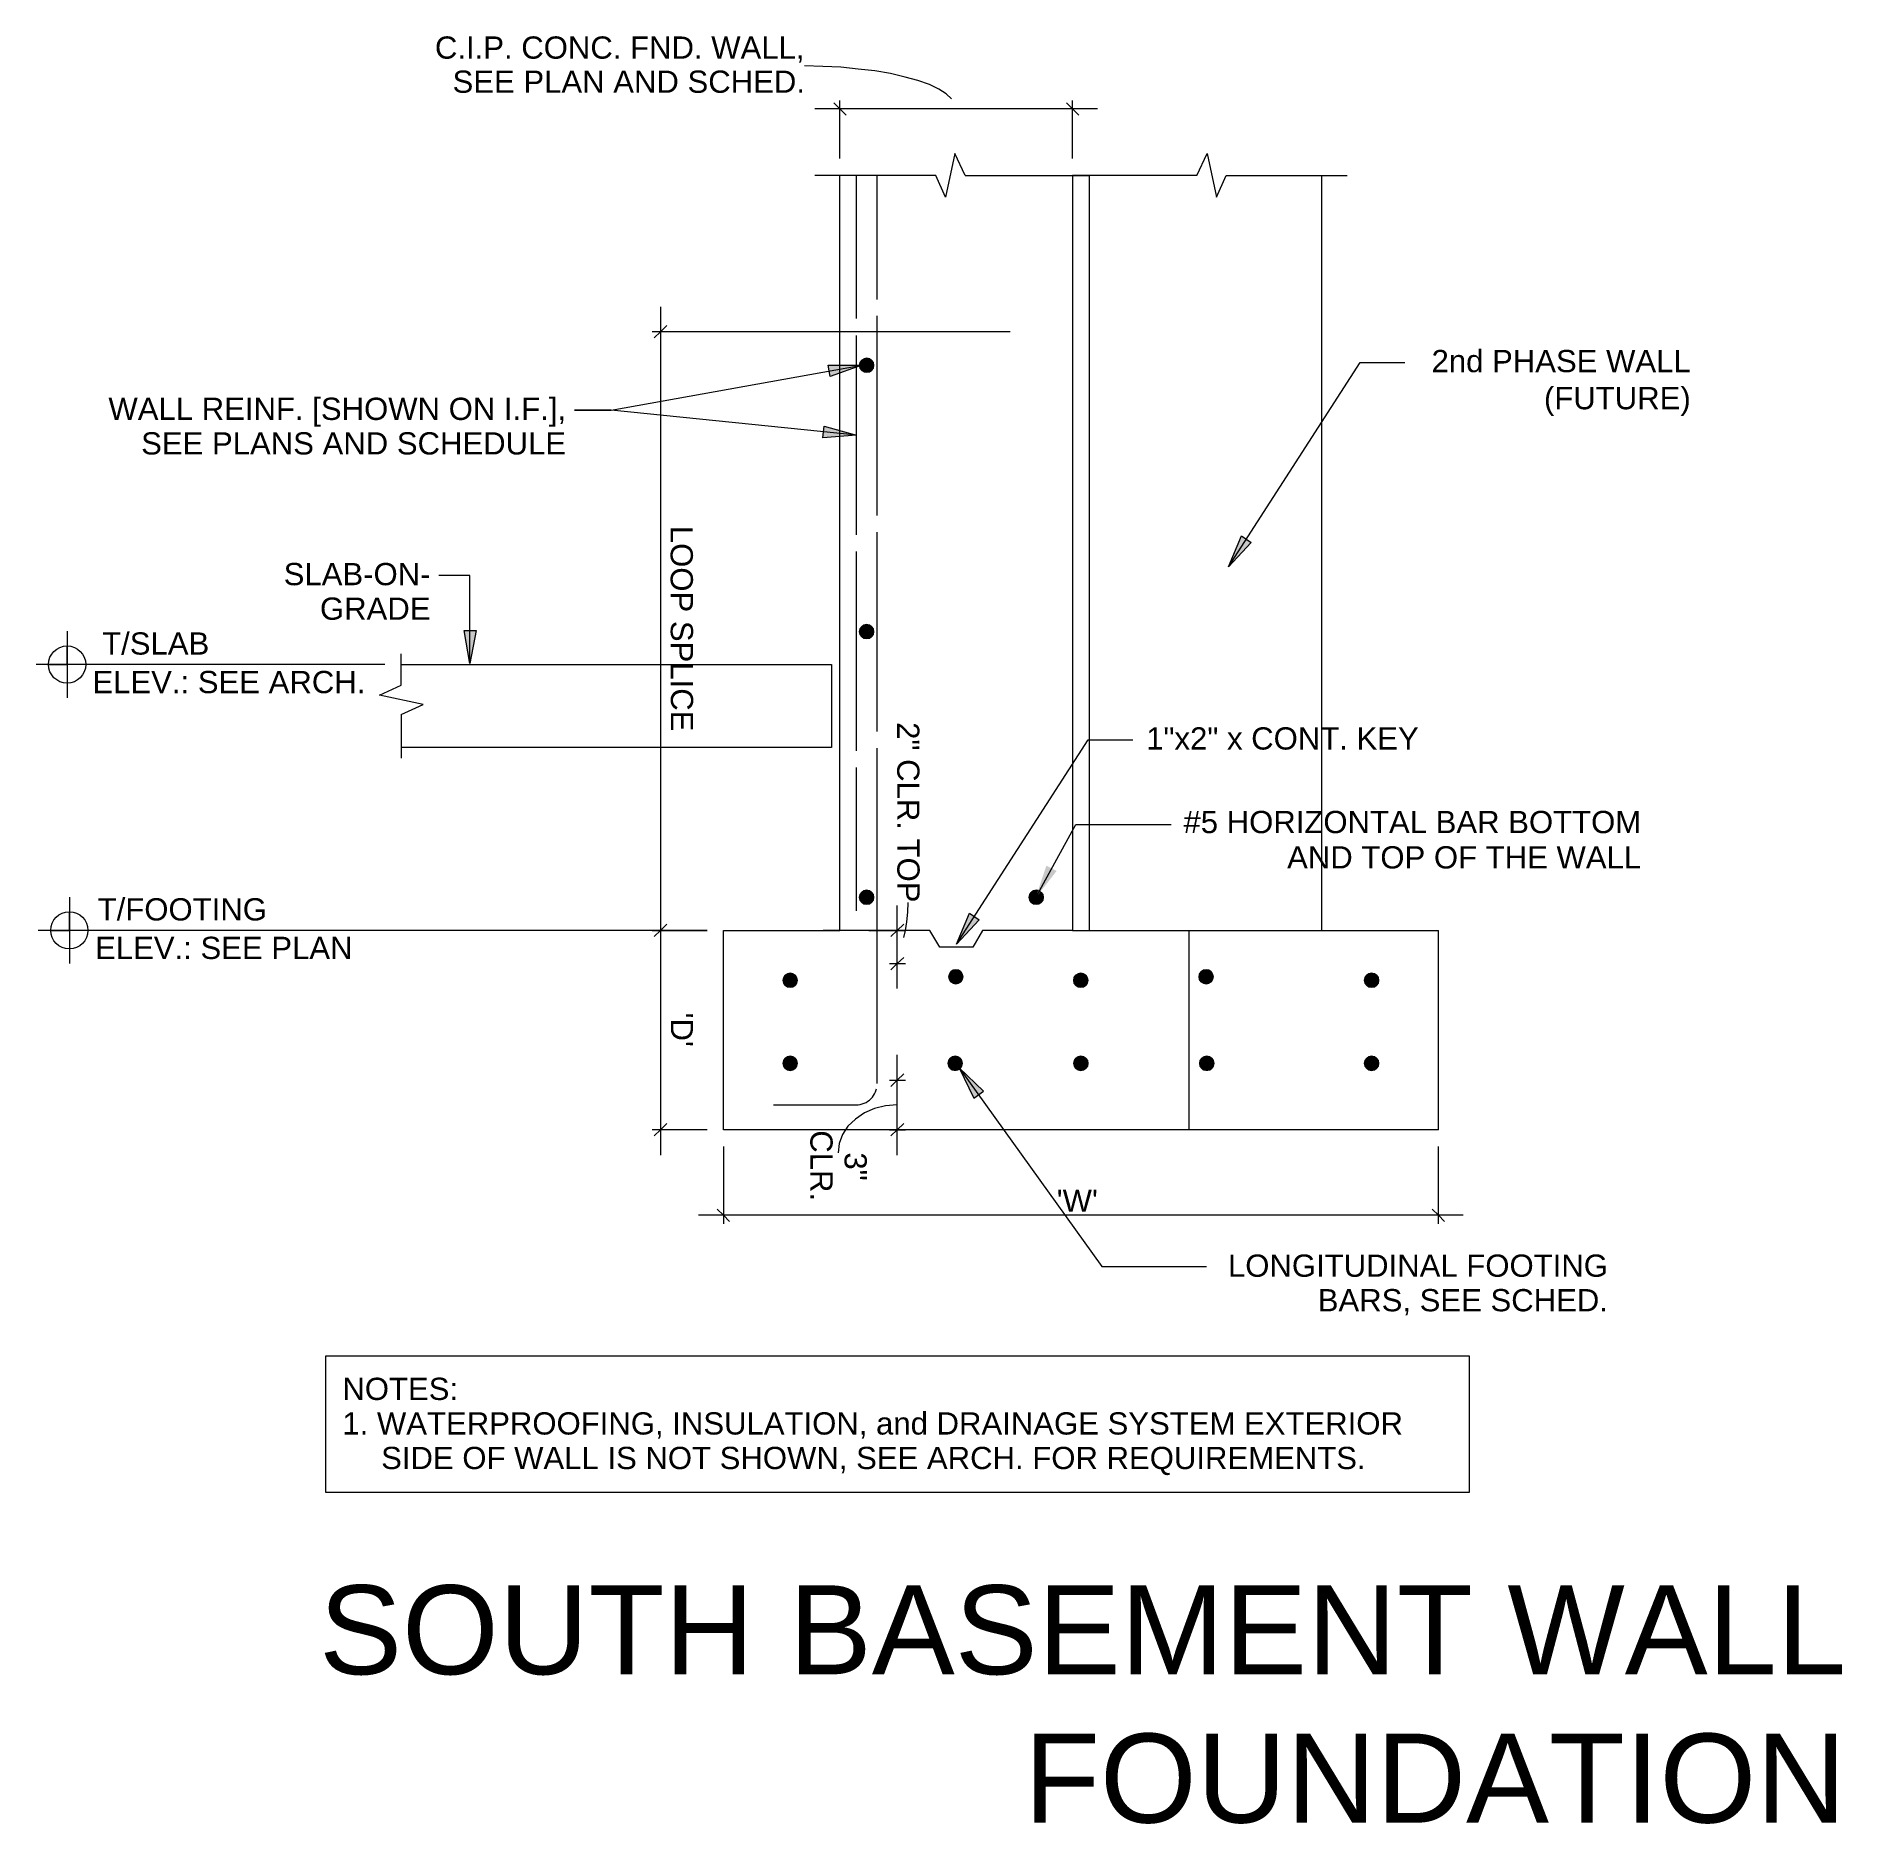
# Model space of a CAD drawing. Header units: metres. Extents: x 261.77 to 269.75, y 157.87 to 165.78.
import ezdxf

# ---------------------------------------------------------------- set-up
doc = ezdxf.new("R2010")
doc.units = ezdxf.units.M
doc.linetypes.add('Dash 1_8_', pattern=[0.25, 0.125, -0.125])
for name, color, linetype, lineweight in [('A-DETL', 90, 'Continuous', 18), ('A-DETL-GENF', 92, 'Continuous', 18), ('A-DETL-THIN', 151, 'Continuous', 18), ('G-ANNO-TEXT', 231, 'Continuous', 9)]:
    doc.layers.add(name, color=color, linetype=linetype, lineweight=lineweight)
doc.styles.add('Arial', font='Arial.ttf', dxfattribs={"height": 0.098425})

msp = doc.modelspace()

# ---------------------------------------------------------------- hatches: boundary and pattern name
at = {"layer": 'A-DETL-GENF'}
for points in [[(265.2774, 164.2749), (265.2676, 164.3259), (265.4166, 164.3259), (265.3546, 164.3032)], [(265.4385, 164.2937), (265.4305, 164.2948), (265.423, 164.2979), (265.4165, 164.3028), (265.4116, 164.3092), (265.4085, 164.3167), (265.4077, 164.3227), (265.4154, 164.3259), (265.4076, 164.3259), (265.4085, 164.3328), (265.4116, 164.3403), (265.4165, 164.3467), (265.423, 164.3516), (265.4305, 164.3547), (265.4385, 164.3558), (265.4465, 164.3547), (265.454, 164.3516), (265.4604, 164.3467), (265.4654, 164.3403), (265.4685, 164.3328), (265.4695, 164.3247), (265.4685, 164.3167), (265.4654, 164.3092), (265.4604, 164.3028), (265.454, 164.2979), (265.4465, 164.2948)], [(265.2441, 164.0045), (265.25, 164.0554), (265.393, 164.0162), (265.3546, 164.0132)], [(267.039, 163.4336), (267.0959, 163.5708), (267.139, 163.5414), (267.0618, 163.4581)], [(265.4385, 163.1154), (265.4305, 163.1165), (265.423, 163.1196), (265.4165, 163.1245), (265.4116, 163.1309), (265.4085, 163.1384), (265.4075, 163.1465), (265.4085, 163.1545), (265.4116, 163.162), (265.4165, 163.1684), (265.423, 163.1733), (265.4305, 163.1764), (265.4385, 163.1775), (265.4465, 163.1764), (265.454, 163.1733), (265.4604, 163.1684), (265.4654, 163.162), (265.4685, 163.1545), (265.4695, 163.1465), (265.4685, 163.1384), (265.4654, 163.1309), (265.4604, 163.1245), (265.454, 163.1196), (265.4465, 163.1165)], [(263.684, 163.005), (263.6585, 163.1519), (263.7115, 163.1519)], [(266.1866, 161.9703), (266.2336, 162.1114), (266.2787, 162.0879), (266.252, 162.0538)], [(265.4385, 161.9403), (265.4305, 161.9414), (265.423, 161.9445), (265.4165, 161.9494), (265.4116, 161.9559), (265.4085, 161.9633), (265.4075, 161.9714), (265.4085, 161.9794), (265.4116, 161.9869), (265.4165, 161.9933), (265.423, 161.9982), (265.4305, 162.0013), (265.4385, 162.0024), (265.4465, 162.0013), (265.454, 161.9982), (265.4604, 161.9933), (265.4654, 161.9869), (265.4685, 161.9794), (265.4695, 161.9714), (265.4685, 161.9633), (265.4654, 161.9559), (265.4604, 161.9494), (265.454, 161.9445), (265.4465, 161.9414)], [(266.1885, 161.9403), (266.1805, 161.9414), (266.173, 161.9445), (266.1665, 161.9494), (266.1616, 161.9559), (266.1585, 161.9633), (266.1575, 161.9714), (266.1585, 161.9794), (266.1616, 161.9869), (266.1665, 161.9933), (266.173, 161.9982), (266.1805, 162.0013), (266.1885, 162.0024), (266.1969, 162.0011), (266.1874, 161.9714), (266.2068, 161.9961), (266.2104, 161.9933), (266.2154, 161.9869), (266.2185, 161.9794), (266.2194, 161.9703), (266.2185, 161.9633), (266.2154, 161.9559), (266.2104, 161.9494), (266.204, 161.9445), (266.1965, 161.9414)], [(265.836, 161.7643), (265.8928, 161.9015), (265.9359, 161.8721), (265.8587, 161.7889)], [(265.8328, 161.589), (265.8247, 161.59), (265.8173, 161.5931), (265.8108, 161.5981), (265.8059, 161.6045), (265.8028, 161.612), (265.8017, 161.62), (265.8028, 161.628), (265.8059, 161.6355), (265.8108, 161.642), (265.8173, 161.6469), (265.8247, 161.65), (265.8328, 161.651), (265.8408, 161.65), (265.8483, 161.6469), (265.8547, 161.642), (265.8596, 161.6355), (265.8627, 161.628), (265.8638, 161.62), (265.8627, 161.612), (265.8596, 161.6045), (265.8547, 161.5981), (265.8483, 161.5931), (265.8408, 161.59)], [(266.9397, 161.589), (266.9477, 161.59), (266.9552, 161.5931), (266.9616, 161.5981), (266.9666, 161.6045), (266.9697, 161.612), (266.9707, 161.62), (266.9697, 161.628), (266.9666, 161.6355), (266.9616, 161.642), (266.9552, 161.6469), (266.9477, 161.65), (266.9397, 161.651), (266.9317, 161.65), (266.9242, 161.6469), (266.9177, 161.642), (266.9128, 161.6355), (266.9097, 161.628), (266.9087, 161.62), (266.9097, 161.612), (266.9128, 161.6045), (266.9177, 161.5981), (266.9242, 161.5931), (266.9317, 161.59)], [(265.1004, 161.5734), (265.0924, 161.5744), (265.0849, 161.5775), (265.0785, 161.5825), (265.0735, 161.5889), (265.0704, 161.5964), (265.0694, 161.6044), (265.0704, 161.6124), (265.0735, 161.6199), (265.0785, 161.6263), (265.0849, 161.6313), (265.0924, 161.6344), (265.1004, 161.6354), (265.1085, 161.6344), (265.1159, 161.6313), (265.1224, 161.6263), (265.1273, 161.6199), (265.1304, 161.6124), (265.1314, 161.6044), (265.1304, 161.5964), (265.1273, 161.5889), (265.1224, 161.5825), (265.1159, 161.5775), (265.1085, 161.5744)], [(266.3854, 161.5734), (266.3773, 161.5744), (266.3699, 161.5775), (266.3634, 161.5825), (266.3585, 161.5889), (266.3554, 161.5964), (266.3543, 161.6044), (266.3554, 161.6124), (266.3585, 161.6199), (266.3634, 161.6263), (266.3699, 161.6313), (266.3773, 161.6344), (266.3854, 161.6354), (266.3934, 161.6344), (266.4009, 161.6313), (266.4073, 161.6263), (266.4122, 161.6199), (266.4153, 161.6124), (266.4164, 161.6044), (266.4153, 161.5964), (266.4122, 161.5889), (266.4073, 161.5825), (266.4009, 161.5775), (266.3934, 161.5744)], [(267.672, 161.5734), (267.6801, 161.5744), (267.6875, 161.5775), (267.694, 161.5825), (267.6989, 161.5889), (267.702, 161.5964), (267.7031, 161.6044), (267.702, 161.6124), (267.6989, 161.6199), (267.694, 161.6263), (267.6875, 161.6313), (267.6801, 161.6344), (267.672, 161.6354), (267.664, 161.6344), (267.6565, 161.6313), (267.6501, 161.6263), (267.6452, 161.6199), (267.6421, 161.6124), (267.641, 161.6044), (267.6421, 161.5964), (267.6452, 161.5889), (267.6501, 161.5825), (267.6565, 161.5775), (267.664, 161.5744)], [(265.1004, 161.206), (265.0924, 161.2071), (265.0849, 161.2102), (265.0785, 161.2151), (265.0735, 161.2215), (265.0704, 161.229), (265.0694, 161.237), (265.0704, 161.2451), (265.0735, 161.2525), (265.0785, 161.259), (265.0849, 161.2639), (265.0924, 161.267), (265.1004, 161.2681), (265.1085, 161.267), (265.1159, 161.2639), (265.1224, 161.259), (265.1273, 161.2525), (265.1304, 161.2451), (265.1314, 161.237), (265.1304, 161.229), (265.1273, 161.2215), (265.1224, 161.2151), (265.1159, 161.2102), (265.1085, 161.2071)], [(265.8299, 161.206), (265.8218, 161.2071), (265.8143, 161.2102), (265.8079, 161.2151), (265.803, 161.2215), (265.7999, 161.229), (265.7988, 161.237), (265.7999, 161.2451), (265.803, 161.2525), (265.8079, 161.259), (265.8143, 161.2639), (265.8218, 161.267), (265.8299, 161.2681), (265.8379, 161.267), (265.8454, 161.2639), (265.8518, 161.259), (265.8567, 161.2525), (265.8598, 161.2451), (265.8609, 161.237), (265.8598, 161.229), (265.8567, 161.2215), (265.851, 161.2146), (265.8478, 161.2177), (265.8498, 161.2135), (265.8454, 161.2102), (265.8379, 161.2071)], [(266.3862, 161.206), (266.3782, 161.2071), (266.3707, 161.2102), (266.3643, 161.2151), (266.3594, 161.2215), (266.3563, 161.229), (266.3552, 161.237), (266.3563, 161.2451), (266.3594, 161.2525), (266.3643, 161.259), (266.3707, 161.2639), (266.3782, 161.267), (266.3862, 161.2681), (266.3943, 161.267), (266.4017, 161.2639), (266.4082, 161.259), (266.4131, 161.2525), (266.4162, 161.2451), (266.4173, 161.237), (266.4162, 161.229), (266.4131, 161.2215), (266.4082, 161.2151), (266.4017, 161.2102), (266.3943, 161.2071)], [(266.9426, 161.206), (266.9506, 161.2071), (266.9581, 161.2102), (266.9645, 161.2151), (266.9695, 161.2215), (266.9726, 161.229), (266.9736, 161.237), (266.9726, 161.2451), (266.9695, 161.2525), (266.9645, 161.259), (266.9581, 161.2639), (266.9506, 161.267), (266.9426, 161.2681), (266.9346, 161.267), (266.9271, 161.2639), (266.9207, 161.259), (266.9157, 161.2525), (266.9126, 161.2451), (266.9116, 161.237), (266.9126, 161.229), (266.9157, 161.2215), (266.9215, 161.2146), (266.9247, 161.2177), (266.9227, 161.2135), (266.9271, 161.2102), (266.9346, 161.2071)], [(267.672, 161.206), (267.6801, 161.2071), (267.6875, 161.2102), (267.694, 161.2151), (267.6989, 161.2215), (267.702, 161.229), (267.7031, 161.237), (267.702, 161.2451), (267.6989, 161.2525), (267.694, 161.259), (267.6875, 161.2639), (267.6801, 161.267), (267.672, 161.2681), (267.664, 161.267), (267.6565, 161.2639), (267.6501, 161.259), (267.6452, 161.2525), (267.6421, 161.2451), (267.641, 161.237), (267.6421, 161.229), (267.6452, 161.2215), (267.6501, 161.2151), (267.6565, 161.2102), (267.664, 161.2071)], [(265.9124, 161.0825), (265.8478, 161.2177), (265.9555, 161.1138)]]:
    msp.add_hatch(color=7, dxfattribs=at).paths.add_polyline_path(points, flags=0)

# ---------------------------------------------------------------- linework, layer by layer
at = {"layer": 'A-DETL'}
for p, q in [((265.2441, 165.6469), (265.1638, 165.6489)), ((265.3244, 165.643), (265.2441, 165.6469)), ((265.4009, 165.6351), (265.3244, 165.643)), ((265.4754, 165.6273), (265.4009, 165.6351)), ((265.5439, 165.6155), (265.4754, 165.6273)), ((265.6086, 165.5998), (265.5439, 165.6155)), ((265.6655, 165.5841), (265.6086, 165.5998)), ((265.7164, 165.5665), (265.6655, 165.5841)), ((265.7576, 165.5469), (265.7164, 165.5665)), ((265.2931, 165.4862), (265.3206, 165.4587)), ((265.3206, 165.4587), (265.3206, 165.496)), ((265.7909, 165.5253), (265.7576, 165.5469)), ((265.8144, 165.5038), (265.7909, 165.5253)), ((266.322, 165.4862), (266.3495, 165.4587)), ((266.3495, 165.4587), (266.3495, 165.496)), ((266.4592, 165.4587), (265.2088, 165.4587)), ((265.3206, 165.4587), (265.348, 165.4313)), ((265.3206, 165.2392), (265.3206, 165.4587)), ((266.3495, 165.4587), (266.3769, 165.4313)), ((266.3495, 165.2392), (266.3495, 165.4587)), ((265.8286, 165.2613), (265.7873, 165.0682)), ((265.8736, 165.1648), (265.8286, 165.2613)), ((265.7442, 165.1648), (265.2088, 165.1648)), ((265.3206, 161.8251), (265.3206, 165.1648)), ((265.393, 164.5317), (265.393, 165.1648)), ((265.4852, 164.616), (265.4852, 165.1648)), ((265.7873, 165.0682), (265.7442, 165.1648)), ((265.8736, 165.1648), (266.0666, 165.1648)), ((266.0666, 165.1648), (266.4228, 165.1648)), ((266.3495, 165.1648), (266.3495, 161.8251)), ((264.5268, 164.5827), (264.5268, 161.8251)), ((265.4852, 163.6596), (265.4852, 164.5435)), ((264.5268, 164.4729), (264.4895, 164.4729)), ((264.4994, 164.4455), (264.5268, 164.4729)), ((264.5268, 164.4729), (264.5542, 164.5003)), ((266.0731, 164.4729), (264.5268, 164.4729)), ((265.393, 163.5753), (265.393, 164.4572)), ((264.3092, 164.126), (265.4166, 164.3259)), ((265.2774, 164.2749), (265.2676, 164.3259)), ((265.2676, 164.3259), (265.4166, 164.3259)), ((265.4166, 164.3259), (265.2774, 164.2749)), ((267.039, 163.4336), (267.6211, 164.3371)), ((267.6211, 164.3371), (267.8191, 164.3371)), ((264.3092, 164.126), (264.1466, 164.126)), ((264.1466, 164.126), (264.3092, 164.126)), ((265.393, 164.0162), (264.3092, 164.126)), ((265.2441, 164.0045), (265.25, 164.0554)), ((265.25, 164.0554), (265.393, 164.0162)), ((265.393, 164.0162), (265.2441, 164.0045)), ((265.4852, 162.7051), (265.4852, 163.587)), ((267.039, 163.4336), (267.0959, 163.5708)), ((267.0959, 163.5708), (267.139, 163.5414)), ((265.393, 162.6189), (265.393, 163.5008)), ((267.139, 163.5414), (267.039, 163.4336)), ((263.684, 163.395), (263.5468, 163.395)), ((263.684, 163.005), (263.684, 163.395)), ((261.9025, 163.148), (261.9025, 162.8541)), ((261.9025, 163.001), (261.9025, 163.0834)), ((263.684, 163.005), (263.6585, 163.1519)), ((263.6585, 163.1519), (263.7115, 163.1519)), ((263.7115, 163.1519), (263.684, 163.005)), ((263.3803, 162.9091), (263.3803, 163.0483)), ((262.0397, 163.001), (261.7653, 163.001)), ((261.8202, 163.001), (261.9025, 163.001)), ((261.9849, 163.001), (261.9025, 163.001)), ((261.9025, 163.001), (261.9025, 162.9187)), ((263.3077, 163.001), (262.0397, 163.001)), ((263.3803, 163.001), (265.2833, 163.001)), ((265.2833, 163.001), (265.2833, 162.6345)), ((263.2837, 162.866), (263.3803, 162.9091)), ((263.4768, 162.8247), (263.2837, 162.866)), ((263.3803, 162.7797), (263.4768, 162.8247)), ((263.3803, 162.7797), (263.3803, 162.5867)), ((265.2833, 162.6345), (263.3803, 162.6345)), ((265.4852, 161.6781), (265.4852, 162.6306)), ((265.836, 161.7643), (266.4181, 162.6679)), ((266.4181, 162.6679), (266.616, 162.6679)), ((265.393, 161.9114), (265.393, 162.5463)), ((266.1866, 161.9703), (266.3643, 162.2935)), ((266.3643, 162.2935), (266.785, 162.2935)), ((261.9123, 161.9721), (261.9123, 161.6781)), ((261.9123, 161.8251), (261.9123, 161.9074)), ((265.5733, 161.5684), (265.5733, 161.9349)), ((265.6165, 161.8623), (265.6204, 161.9055)), ((265.6204, 161.9055), (265.6224, 161.9486)), ((265.836, 161.7643), (265.8928, 161.9015)), ((265.8928, 161.9015), (265.9359, 161.8721)), ((262.0475, 161.8251), (261.7751, 161.8251)), ((261.83, 161.8251), (261.9123, 161.8251)), ((261.9946, 161.8251), (261.9123, 161.8251)), ((261.9123, 161.8251), (261.9123, 161.7428)), ((264.7326, 161.8251), (262.0475, 161.8251)), ((264.4895, 161.8251), (264.5268, 161.8251)), ((264.4994, 161.7977), (264.5268, 161.8251)), ((264.5268, 161.8251), (264.5542, 161.8526)), ((264.5268, 161.8251), (264.7326, 161.8251)), ((264.5268, 161.8251), (264.5268, 160.8314)), ((264.8051, 160.9432), (264.8051, 161.8251)), ((264.8051, 161.8251), (265.3206, 161.8251)), ((265.7184, 161.8251), (265.2461, 161.8251)), ((265.4479, 161.8251), (265.5733, 161.8251)), ((265.5733, 161.8251), (265.5459, 161.7977)), ((265.6027, 161.8526), (265.5733, 161.8251)), ((265.5733, 161.8251), (265.6106, 161.8251)), ((265.6027, 161.7938), (265.6106, 161.8251)), ((265.6106, 161.8251), (265.6165, 161.8623)), ((265.7615, 161.7506), (265.7184, 161.8251)), ((265.9359, 161.8721), (265.836, 161.7643)), ((265.9516, 161.8251), (265.9085, 161.7506)), ((266.3495, 161.8251), (265.9516, 161.8251)), ((266.3495, 161.8251), (267.9674, 161.8251)), ((266.8649, 160.9432), (266.8649, 161.8251)), ((267.9674, 160.9432), (267.9674, 161.8251)), ((265.9085, 161.7506), (265.7615, 161.7506)), ((265.4852, 161.1472), (265.4852, 161.6781)), ((265.54, 161.6781), (265.5733, 161.6781)), ((265.5733, 161.6781), (265.5459, 161.6507)), ((265.6027, 161.7055), (265.5733, 161.6781)), ((265.5733, 161.6781), (265.6106, 161.6781)), ((265.5733, 160.8314), (265.5733, 161.2744)), ((265.6027, 161.1901), (265.5733, 161.1627)), ((265.8478, 161.2177), (265.9124, 161.0825)), ((265.9555, 161.1138), (265.8478, 161.2177)), ((265.8478, 161.2177), (266.4788, 160.3377)), ((265.54, 161.1627), (265.5733, 161.1627)), ((265.5733, 161.1627), (265.5459, 161.1352)), ((265.5733, 161.1627), (265.6106, 161.1627)), ((265.9124, 161.0825), (265.9555, 161.1138)), ((265.0266, 161.0529), (265.3909, 161.0529)), ((265.4283, 161.0176), (265.3892, 160.9902)), ((265.4734, 161.0372), (265.4283, 161.0176)), ((265.5224, 161.049), (265.4734, 161.0372)), ((265.5733, 161.0529), (265.5224, 161.049)), ((264.5268, 160.9432), (264.4895, 160.9432)), ((264.4994, 160.9157), (264.5268, 160.9432)), ((264.5268, 160.9432), (264.5542, 160.9706)), ((264.7326, 160.9432), (264.5268, 160.9432)), ((267.9674, 160.9432), (264.8051, 160.9432)), ((265.3558, 160.9588), (265.3323, 160.9216)), ((265.3892, 160.9902), (265.3558, 160.9588)), ((265.54, 160.9432), (265.5733, 160.9432)), ((265.5733, 160.9432), (265.5459, 160.9157)), ((265.6027, 160.9706), (265.5733, 160.9432)), ((265.5733, 160.9432), (265.6106, 160.9432)), ((264.8051, 160.8687), (264.8051, 160.5649)), ((265.3166, 160.8824), (265.3127, 160.8413)), ((265.3323, 160.9216), (265.3166, 160.8824)), ((267.9674, 160.5649), (267.9674, 160.8687)), ((268.0771, 160.5649), (264.6953, 160.5649)), ((264.7777, 160.5924), (264.8051, 160.5649)), ((264.8051, 160.5649), (264.8325, 160.5374)), ((264.8051, 160.5649), (264.8051, 160.5277)), ((267.9399, 160.5924), (267.9674, 160.5649)), ((267.9674, 160.5649), (267.9948, 160.5374)), ((267.9674, 160.5277), (267.9674, 160.5649)), ((266.4788, 160.3377), (266.6356, 160.3377)), ((266.6356, 160.3377), (266.9414, 160.3377)), ((263.0473, 159.9436), (268.1038, 159.9436)), ((263.0473, 159.338), (263.0473, 159.9436)), ((268.1038, 159.9436), (268.1038, 159.338)), ((268.1038, 159.338), (263.0473, 159.338))]:
    msp.add_line(p, q, dxfattribs=at)
at = {"layer": 'A-DETL', "color": 254}
for p, q in [((266.8989, 165.1648), (266.9438, 165.2613)), ((266.9438, 165.2613), (266.9852, 165.0682)), ((266.8989, 165.1648), (266.3495, 165.1648)), ((266.423, 165.1648), (266.423, 161.8251)), ((266.9852, 165.0682), (267.0283, 165.1648)), ((267.0283, 165.1648), (267.5636, 165.1648)), ((267.4519, 161.8251), (267.4519, 165.1648))]:
    msp.add_line(p, q, dxfattribs=at)
at = {"layer": 'A-DETL'}
for centre in [(261.9025, 163.001), (261.9123, 161.8251)]:
    msp.add_circle(centre, 0.0823, dxfattribs=at)
at = {"layer": 'A-DETL', "linetype": 'Dash 1_8_'}
msp.add_arc((265.3909, 161.1472), 0.0943, 270, 0, dxfattribs=at)
at = {"layer": 'A-DETL-THIN'}
for centre in [(265.4385, 164.3247), (265.4385, 163.1465), (265.4385, 161.9714), (266.1885, 161.9714), (265.8328, 161.62), (266.9397, 161.62), (265.1004, 161.6044), (266.3854, 161.6044), (267.672, 161.6044), (265.1004, 161.237), (265.8299, 161.237), (266.3862, 161.237), (266.9426, 161.237), (267.672, 161.237)]:
    msp.add_circle(centre, 0.031, dxfattribs=at)
for centre, start, end in [((265.4385, 164.3247), 0, 177.77503), ((265.4385, 164.3247), 183.81489, 0), ((265.4385, 163.1465), 0, 180), ((265.4385, 163.1465), 180, 0), ((265.4385, 161.9714), 0, 180), ((265.4385, 161.9714), 180, 0), ((266.1885, 161.9714), 75, 180), ((266.1885, 161.9714), 180, 0), ((266.1885, 161.9714), 0, 53.44443), ((265.8328, 161.62), 0, 180), ((266.9397, 161.62), 0, 180), ((265.1004, 161.6044), 0, 180), ((265.1004, 161.6044), 180, 0), ((265.8328, 161.62), 180, 0), ((266.3854, 161.6044), 0, 180), ((266.3854, 161.6044), 180, 0), ((266.9397, 161.62), 180, 0), ((267.672, 161.6044), 0, 180), ((267.672, 161.6044), 180, 0), ((265.1004, 161.237), 0, 180), ((265.8299, 161.237), 0, 180), ((266.3862, 161.237), 0, 180), ((266.9426, 161.237), 0, 180), ((267.672, 161.237), 0, 180), ((265.1004, 161.237), 180, 0), ((265.8299, 161.237), 180, 310.2375), ((265.8299, 161.237), 313.27986, 0), ((266.3862, 161.237), 180, 0), ((266.9426, 161.237), 180, 226.72014), ((266.9426, 161.237), 229.7625, 0), ((267.672, 161.237), 180, 0)]:
    msp.add_arc(centre, 0.031, start, end, dxfattribs=at)

# ---------------------------------------------------------------- texts
at = {"layer": 'G-ANNO-TEXT', "color": 7, "style": 'Arial'}
for s, insert, char_height, width, attachment_point in [('C.I.P. CONC. FND. WALL,', (265.1638, 165.7794), 0.098425, 1.991594, 3), ('SEE PLAN AND SCHED.', (265.1657, 165.6285), 0.098425, 1.884281, 3), ('2nd PHASE WALL\\P(FUTURE)', (269.0832, 164.3927), 0.098425, 1.461344, 3), ('WALL REINF. [SHOWN ON I.F.],', (264.1093, 164.1814), 0.098425, 2.471344, 3), ('SEE PLANS AND SCHEDULE', (264.1093, 164.0286), 0.098425, 2.269344, 3), ('SLAB-ON-', (263.5096, 163.4504), 0.09843, 0.785906, 3), ('GRADE', (263.5096, 163.2975), 0.09843, 0.590219, 3), ('T/SLAB', (262.5311, 163.1434), 0.09843, 0.574437, 3), ('ELEV.: SEE ARCH.', (263.2215, 162.9728), 0.098425, 1.461344, 3), ('1"x2" x CONT. KEY', (267.8802, 162.7234), 0.098425, 1.461344, 3), ('#5 HORIZONTAL BAR BOTTOM ', (268.864, 162.3537), 0.098425, 2.452406, 3), ('AND TOP OF THE WALL', (268.864, 162.1974), 0.098425, 1.906375, 3), ('T/FOOTING', (262.7861, 161.9674), 0.09843, 0.912156, 3), ('ELEV.: SEE PLAN', (263.1647, 161.7969), 0.098425, 1.376125, 3), ("'W'", (266.4613, 160.6789), 0.09843, 0.22725, 3), ('LONGITUDINAL FOOTING', (268.717, 160.3913), 0.098425, 2.038937, 3), ('BARS, SEE SCHED.', (268.717, 160.2385), 0.098425, 1.552875, 3), ('NOTES:', (263.1198, 159.8463), 0.09843, 0.621781, 1), ('1. WATERPROOFING, INSULATION, and DRAINAGE SYSTEM EXTERIOR', (263.1198, 159.6934), 0.098425, 5.687562, 1), ('SIDE OF WALL IS NOT SHOWN, SEE ARCH. FOR REQUIREMENTS.', (263.2912, 159.5406), 0.098425, 5.289875, 1), ('\\pxr0;SOUTH BASEMENT WALL FOUNDATION', (269.7699, 158.9283), 0.393701, 7.966375, 3)]:
    msp.add_mtext(s, dxfattribs=dict(at, insert=insert, char_height=char_height, width=width, attachment_point=attachment_point))
at = {"layer": 'G-ANNO-TEXT', "color": 7, "attachment_point": 3, "rotation": 270.09727, "style": 'Arial'}
for s, insert, char_height, width in [('LOOP SPLICE', (264.6712, 162.7053), 0.098425, 1.098375), ('2" CLR. TOP', (265.6729, 161.9487), 0.098425, 0.968969), ("'D'", (264.6711, 161.3098), 0.09843, 0.183062), ('CLR.', (265.2884, 160.6278), 0.09843, 0.37875), ('3"', (265.4394, 160.7179), 0.09843, 0.1515)]:
    msp.add_mtext(s, dxfattribs=dict(at, insert=insert, char_height=char_height, width=width))

doc.saveas('drawing.dxf')
